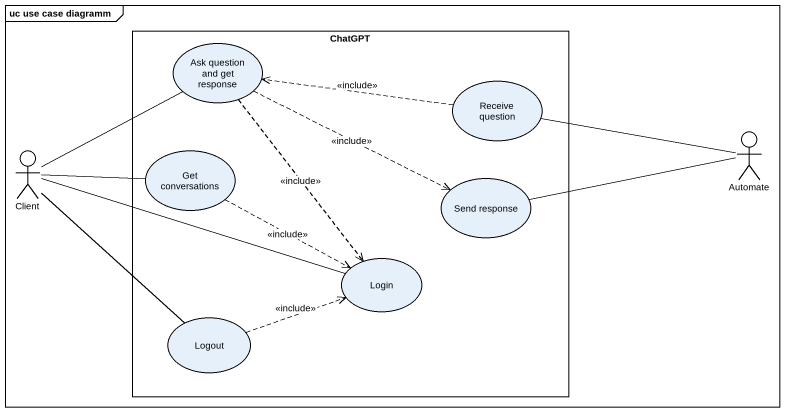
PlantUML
@startuml
mainframe uc use case diagramm
rectangle ChatGPT {
  usecase "Ask question and get response" as Ask_question_and_get
  usecase "Receive question" as Receive_question
  usecase "Get conversations" as Get_conversations
  usecase "Send response" as Send_response
  usecase Login
  usecase Logout
}
actor Automate
actor Client
Ask_question_and_get .right.> Send_response : <<include>>
Ask_question_and_get ..> Login : <<include>>
Receive_question .left.> Ask_question_and_get : <<include>>
Automate -left- Receive_question
Automate -left- Send_response
Client -up- Ask_question_and_get
Client -right- Get_conversations
Client -right- Login
Client -- Logout
Get_conversations .right.> Login : <<include>>
Logout .right.> Login : <<include>>
@enduml
